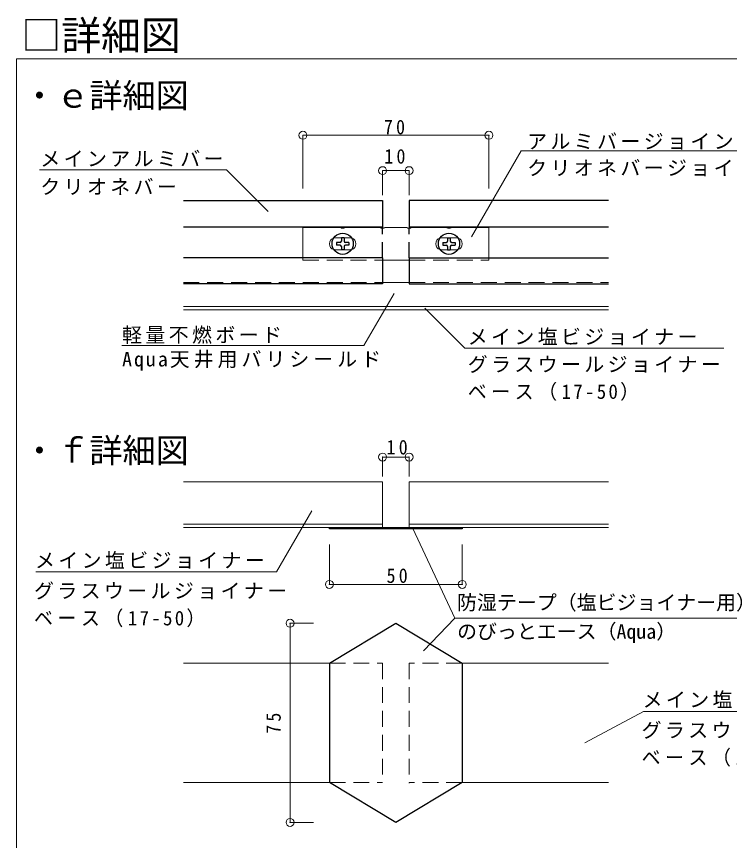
# Model space of a CAD drawing. Units: millimetres on the paper, with parts at other scales. Extents: x -195 to 195, y -135 to 132.
# Drawn here: x -83.2 to -29.5, y -88.1 to -26.1 of the extents above; entities that cross this region are included whole.
import ezdxf
from ezdxf.enums import TextEntityAlignment as Align

# ---------------------------------------------------------------- set-up
doc = ezdxf.new("R2010")
doc.units = ezdxf.units.MM
doc.header["$PDMODE"] = 32
doc.header["$PDSIZE"] = 0.6
doc.linetypes.add('DASHED1', pattern=[1.8, 1.2, -0.6])
for name, color, linetype, lineweight in [('3-2_野縁受け', 3, 'Continuous', 18), ('3-3_野縁', 2, 'Continuous', 25), ('3-5_寸法', 4, 'Continuous', 9), ('3-6_文字', 7, 'Continuous', 18), ('3-B_補強金具・金具・その他', 3, 'Continuous', 18), ('3-C_ビス・アンカーボルト・強調図形', 2, 'Continuous', 25), ('3-D_パネル', 4, 'Continuous', 9), ('F-3_野縁', 3, 'Continuous', 18)]:
    doc.layers.add(name, color=color, linetype=linetype, lineweight=lineweight)
doc.layers.add('F-6_文字', color=7, linetype='Continuous')
doc.styles.add('ＭＳ ゴシック', font='')
doc.styles.get('ＭＳ ゴシック').set_extended_font_data('MS Gothic')

msp = doc.modelspace()

# ---------------------------------------------------------------- linework, layer by layer
at = {"layer": '3-2_野縁受け'}
for p, q in [((-70.617, -47.909), (-38.617, -47.909)), ((-70.617, -48.149), (-38.617, -48.149)), ((-70.617, -61.108), (-55.617, -61.108)), ((-55.617, -61.108), (-55.617, -64.548)), ((-53.617, -61.108), (-53.617, -64.548)), ((-53.617, -61.108), (-38.617, -61.108)), ((-70.617, -64.308), (-55.617, -64.308)), ((-70.617, -64.548), (-55.617, -64.548)), ((-53.617, -64.308), (-38.617, -64.308)), ((-53.617, -64.548), (-38.617, -64.548)), ((-70.617, -74.771), (-59.617, -74.771)), ((-49.617, -74.771), (-38.617, -74.771)), ((-70.617, -83.771), (-59.617, -83.771)), ((-49.617, -83.771), (-38.617, -83.771))]:
    msp.add_line(p, q, dxfattribs=at)
at = {"layer": '3-2_野縁受け', "linetype": 'DASHED1'}
for p, q in [((-59.617, -74.771), (-55.617, -74.771)), ((-55.617, -74.771), (-55.617, -83.771)), ((-49.617, -74.771), (-53.617, -74.771)), ((-53.617, -74.771), (-53.617, -83.805)), ((-59.617, -83.771), (-55.617, -83.771)), ((-49.617, -83.771), (-53.617, -83.771))]:
    msp.add_line(p, q, dxfattribs=at)
at = {"layer": '3-3_野縁'}
for p, q in [((-70.617, -39.909), (-55.617, -39.909)), ((-55.617, -39.909), (-55.617, -42.009)), ((-53.617, -39.909), (-53.617, -42.009)), ((-38.617, -39.909), (-53.617, -39.909)), ((-70.617, -41.909), (-55.617, -41.909)), ((-53.617, -41.909), (-38.617, -41.909)), ((-55.617, -44.249), (-70.617, -44.249)), ((-55.617, -44.249), (-55.617, -46.209)), ((-53.617, -44.249), (-53.617, -46.209)), ((-53.617, -44.249), (-38.617, -44.249)), ((-55.617, -46.209), (-70.617, -46.209)), ((-53.617, -46.209), (-38.617, -46.209))]:
    msp.add_line(p, q, dxfattribs=at)
at = {"layer": '3-3_野縁', "linetype": 'DASHED1'}
for p, q in [((-55.617, -44.249), (-55.617, -42.009)), ((-53.617, -44.249), (-53.617, -42.009))]:
    msp.add_line(p, q, dxfattribs=at)
at = {"layer": '3-5_寸法'}
for p, q in [((-61.614, -35.001), (-61.614, -39.005)), ((-55.617, -37.671), (-53.617, -37.671)), ((-55.617, -37.671), (-55.617, -39.509)), ((-53.617, -37.671), (-53.617, -39.509)), ((-56.465, -41.949), (-57.465, -41.949)), ((-56.465, -41.949), (-57.465, -41.949)), ((-55.617, -59.25), (-53.617, -59.25)), ((-55.617, -59.25), (-55.617, -60.704)), ((-53.617, -59.25), (-53.617, -60.704)), ((-59.617, -68.842), (-59.617, -65.846)), ((-49.617, -68.842), (-49.617, -65.846)), ((-59.617, -68.842), (-49.617, -68.842)), ((-62.584, -71.771), (-60.825, -71.771)), ((-62.584, -71.771), (-62.584, -86.771)), ((-62.584, -86.771), (-60.825, -86.771))]:
    msp.add_line(p, q, dxfattribs=at)
msp.add_lwpolyline([(-61.614, -35.001), (-47.614, -35.001), (-47.614, -39.005)], dxfattribs=at)
at = {"layer": '3-5_寸法', "color": 3}
for p in [(-61.614, -35.001), (-47.614, -35.001), (-55.617, -37.671), (-53.617, -37.671), (-55.617, -59.25), (-53.617, -59.25), (-59.617, -68.842), (-49.617, -68.842), (-62.584, -71.771), (-62.584, -86.771)]:
    msp.add_point(p, dxfattribs=at)
at = {"layer": '3-6_文字'}
for p, q in [((-63.613, -67.904), (-60.952, -63.296)), ((-50.178, -71.378), (-53.333, -64.622)), ((-81.714, -67.904), (-63.613, -67.904)), ((-50.178, -71.378), (-52.54, -73.849)), ((-50.178, -71.378), (-28.479, -71.378)), ((-35.967, -78.404), (-40.383, -80.773)), ((-35.967, -78.404), (-17.866, -78.404))]:
    msp.add_line(p, q, dxfattribs=at)
for points in [[(-25.588, -36.186), (-45.176, -36.186), (-48.91, -42.653)], [(-81.454, -37.62), (-67.378, -37.62), (-64.24, -40.758)], [(-75.257, -50.853), (-57.015, -50.853), (-54.742, -46.916)], [(-29.926, -51.051), (-49.427, -51.051), (-52.439, -48.039)]]:
    msp.add_lwpolyline(points, dxfattribs=at)
at = {"layer": '3-B_補強金具・金具・その他'}
for p, q in [((-58.817, -41.949), (-61.62, -41.949)), ((-61.62, -44.249), (-61.62, -41.949)), ((-58.56, -42.009), (-58.674, -42.009)), ((-58.417, -41.949), (-55.817, -41.949)), ((-55.56, -42.009), (-55.674, -42.009)), ((-55.417, -41.949), (-53.817, -41.949)), ((-53.56, -42.009), (-53.674, -42.009)), ((-53.417, -41.949), (-50.817, -41.949)), ((-50.56, -42.009), (-50.674, -42.009)), ((-50.417, -41.949), (-47.614, -41.949)), ((-47.614, -44.249), (-47.614, -41.949)), ((-55.617, -44.409), (-53.617, -44.409))]:
    msp.add_line(p, q, dxfattribs=at)
at = {"layer": '3-B_補強金具・金具・その他', "linetype": 'DASHED1'}
for p, q in [((-59.17, -42.729), (-58.07, -42.729)), ((-50.064, -42.729), (-51.164, -42.729)), ((-59.17, -43.629), (-58.07, -43.629)), ((-50.064, -43.629), (-51.164, -43.629)), ((-61.62, -44.409), (-61.62, -44.249)), ((-61.62, -44.409), (-55.617, -44.409)), ((-53.617, -44.409), (-47.614, -44.409)), ((-47.614, -44.249), (-47.614, -44.409))]:
    msp.add_line(p, q, dxfattribs=at)
at = {"layer": '3-B_補強金具・金具・その他'}
for centre, radius, start, end in [((-58.817, -42.049), 0.1, 44.42602, 90), ((-58.674, -41.909), 0.1, 224.42741, 270), ((-58.56, -41.909), 0.1, 270, 315.57259), ((-58.417, -42.049), 0.1, 90, 135.57398), ((-55.817, -42.049), 0.1, 44.42602, 90), ((-55.674, -41.909), 0.1, 224.42741, 270), ((-55.56, -41.909), 0.1, 270, 315.57259), ((-55.417, -42.049), 0.1, 90, 135.57398), ((-53.817, -42.049), 0.1, 44.42602, 90), ((-53.674, -41.909), 0.1, 224.42741, 270), ((-53.56, -41.909), 0.1, 270, 315.57259), ((-53.417, -42.049), 0.1, 90, 135.57398), ((-50.817, -42.049), 0.1, 44.42602, 90), ((-50.674, -41.909), 0.1, 224.42741, 270), ((-50.56, -41.909), 0.1, 270, 315.57259), ((-50.417, -42.049), 0.1, 90, 135.57398), ((-59.17, -43.179), 0.45, 105.49722, 254.2944), ((-58.07, -43.179), 0.45, 286.15718, 74.05225), ((-51.164, -43.179), 0.45, 105.94775, 253.84282), ((-50.064, -43.179), 0.45, 285.7056, 74.50278)]:
    msp.add_arc(centre, radius, start, end, dxfattribs=at)
at = {"layer": '3-B_補強金具・金具・その他', "linetype": 'DASHED1'}
for centre, start, end in [((-59.17, -43.179), 90, 105.82645), ((-58.07, -43.179), 74.17355, 90), ((-51.164, -43.179), 90, 105.82645), ((-50.064, -43.179), 74.17355, 90), ((-59.17, -43.179), 254.17321, 270), ((-58.07, -43.179), 270, 285.82679), ((-51.164, -43.179), 254.17321, 270), ((-50.064, -43.179), 270, 285.82679)]:
    msp.add_arc(centre, 0.45, start, end, dxfattribs=at)
at = {"layer": '3-C_ビス・アンカーボルト・強調図形'}
for p, q in [((-58.719, -42.72), (-58.719, -42.98)), ((-58.519, -42.72), (-58.719, -42.72)), ((-58.519, -42.72), (-58.519, -42.98)), ((-50.715, -42.72), (-50.715, -42.98)), ((-50.715, -42.72), (-50.515, -42.72)), ((-50.515, -42.72), (-50.515, -42.98)), ((-59.079, -43.08), (-59.079, -43.28)), ((-58.819, -43.08), (-59.079, -43.08)), ((-58.819, -43.28), (-59.079, -43.28)), ((-58.719, -43.38), (-58.719, -43.64)), ((-58.519, -43.38), (-58.519, -43.64)), ((-58.159, -43.08), (-58.419, -43.08)), ((-58.159, -43.28), (-58.419, -43.28)), ((-58.159, -43.08), (-58.159, -43.28)), ((-51.075, -43.08), (-51.075, -43.28)), ((-51.075, -43.08), (-50.815, -43.08)), ((-51.075, -43.28), (-50.815, -43.28)), ((-50.715, -43.38), (-50.715, -43.64)), ((-50.515, -43.38), (-50.515, -43.64)), ((-50.415, -43.08), (-50.155, -43.08)), ((-50.415, -43.28), (-50.155, -43.28)), ((-50.155, -43.08), (-50.155, -43.28)), ((-58.519, -43.64), (-58.719, -43.64)), ((-50.715, -43.64), (-50.515, -43.64)), ((-59.557, -64.648), (-59.457, -64.548)), ((-59.274, -64.648), (-59.174, -64.548)), ((-58.991, -64.648), (-58.891, -64.548)), ((-58.708, -64.648), (-58.608, -64.548)), ((-58.425, -64.648), (-58.325, -64.548)), ((-58.143, -64.648), (-58.043, -64.548)), ((-57.86, -64.648), (-57.76, -64.548)), ((-57.577, -64.648), (-57.477, -64.548)), ((-57.294, -64.648), (-57.194, -64.548)), ((-57.011, -64.648), (-56.911, -64.548)), ((-56.728, -64.648), (-56.628, -64.548)), ((-56.445, -64.648), (-56.345, -64.548)), ((-56.163, -64.648), (-56.063, -64.548)), ((-55.88, -64.648), (-55.78, -64.548)), ((-55.597, -64.648), (-55.497, -64.548)), ((-55.314, -64.648), (-55.214, -64.548)), ((-55.031, -64.648), (-54.931, -64.548)), ((-54.748, -64.648), (-54.648, -64.548)), ((-54.466, -64.648), (-54.366, -64.548)), ((-54.183, -64.648), (-54.083, -64.548)), ((-53.9, -64.648), (-53.8, -64.548)), ((-53.617, -64.648), (-53.517, -64.548)), ((-53.334, -64.648), (-53.234, -64.548)), ((-53.051, -64.648), (-52.951, -64.548)), ((-52.769, -64.648), (-52.669, -64.548)), ((-52.486, -64.648), (-52.386, -64.548)), ((-52.203, -64.648), (-52.103, -64.548)), ((-51.92, -64.648), (-51.82, -64.548)), ((-51.637, -64.648), (-51.537, -64.548)), ((-51.354, -64.648), (-51.254, -64.548)), ((-51.071, -64.648), (-50.971, -64.548)), ((-50.789, -64.648), (-50.689, -64.548)), ((-50.506, -64.648), (-50.406, -64.548)), ((-50.223, -64.648), (-50.123, -64.548)), ((-49.94, -64.648), (-49.84, -64.548)), ((-49.657, -64.648), (-49.617, -64.608)), ((-59.617, -74.771), (-59.617, -83.771)), ((-49.617, -74.771), (-49.617, -83.771)), ((-54.617, -86.771), (-59.617, -83.771)), ((-49.617, -83.771), (-54.617, -86.771))]:
    msp.add_line(p, q, dxfattribs=at)
msp.add_lwpolyline([(-59.617, -64.548), (-49.617, -64.548), (-49.617, -64.648), (-59.617, -64.648)], close=True, dxfattribs=at)
msp.add_lwpolyline([(-59.617, -74.771), (-54.617, -71.771), (-49.617, -74.771)], dxfattribs=at)
for centre in [(-58.619, -43.18), (-50.615, -43.18)]:
    msp.add_circle(centre, 0.8, dxfattribs=at)
for centre, start, end in [((-58.819, -42.98), 270, 0), ((-58.819, -43.38), 0, 90), ((-58.419, -42.98), 180, 270), ((-58.419, -43.38), 90, 180), ((-50.815, -42.98), 270, 0), ((-50.815, -43.38), 0, 90), ((-50.415, -42.98), 180, 270), ((-50.415, -43.38), 90, 180)]:
    msp.add_arc(centre, 0.1, start, end, dxfattribs=at)
at = {"layer": '3-D_パネル', "linetype": 'DASHED1'}
for p, q in [((-70.617, -46.109), (-55.617, -46.109)), ((-53.617, -46.109), (-38.617, -46.109))]:
    msp.add_line(p, q, dxfattribs=at)
at = {"layer": '3-D_パネル'}
for p, q in [((-55.617, -46.109), (-53.617, -46.109)), ((-70.617, -47.909), (-38.617, -47.909))]:
    msp.add_line(p, q, dxfattribs=at)
at = {"layer": 'F-3_野縁'}
msp.add_line((-83.181, -29.241), (-2, -29.241), dxfattribs=at)
msp.add_lwpolyline([(-83.181, -29.241), (-83.181, -112.5), (-2, -112.5)], dxfattribs=at)

# ---------------------------------------------------------------- texts
at = {"layer": '3-5_寸法', "char_height": 1.1, "attachment_point": 7, "style": 'ＭＳ ゴシック'}
for s, insert in [('\\T1.36;\\W0.9;70', (-55.516, -34.951)), ('\\T1.36;\\W0.9;10', (-55.486, -37.158)), ('\\T1.36;\\W0.9;10', (-55.316, -59.07)), ('\\T1.36;\\W0.9;50', (-55.316, -68.744))]:
    msp.add_mtext(s, dxfattribs=dict(at, insert=insert))
at = {"layer": '3-5_寸法', "insert": (-63.267, -80.094), "char_height": 1.1, "attachment_point": 7, "rotation": 90, "style": 'ＭＳ ゴシック'}
msp.add_mtext('\\T1.36;\\W0.9;75', dxfattribs=at)
at = {"layer": '3-6_文字', "style": 'ＭＳ ゴシック'}
for s, height, p in [('・ｅ詳細図', 1.833, (-82.702, -33.478)), ('・ｆ詳細図', 1.833, (-82.702, -60.219)), ('防湿テープ（塩ビジョイナー用）', 1.1, (-50.006, -71.08)), ('のびっとエース（Aqua）', 1.1, (-50.006, -73.267))]:
    msp.add_text(s, height=height, dxfattribs=at).set_placement(p, align=Align.BOTTOM_LEFT)
at = {"layer": '3-6_文字', "char_height": 1.1, "attachment_point": 7, "style": 'ＭＳ ゴシック'}
for s, insert in [('\\T1.17;アルミバージョイント', (-44.73, -36.097)), ('\\T1.17;メインアルミバー', (-81.386, -37.378)), ('\\T1.17;クリオネバージョイント', (-44.73, -38.1)), ('\\T1.17;クリオネバー', (-81.386, -39.501)), ('\\T1.17;軽量不燃ボード', (-75.23, -50.72)), ('\\T1.17;メイン塩ビジョイナー', (-49.205, -50.821)), ('\\T1.2;Aqua天井用バリシールド', (-75.23, -52.736)), ('\\T1.17;グラスウールジョイナー', (-49.205, -52.915)), ('\\T1.24;\\W0.95;ベース（17-50）', (-49.205, -55.009)), ('\\T1.17;メイン塩ビジョイナー', (-81.787, -67.662)), ('\\T1.17;グラスウールジョイナー', (-81.861, -69.977)), ('\\T1.24;\\W0.95;ベース（17-50）', (-81.861, -72.07)), ('\\T1.17;メイン塩ビジョイナー', (-36.04, -78.162)), ('\\T1.17;グラスウールジョイナー', (-36.114, -80.476)), ('\\T1.24;\\W0.95;ベース（17-50）', (-36.114, -82.57))]:
    msp.add_mtext(s, dxfattribs=dict(at, insert=insert))
at = {"layer": 'F-6_文字', "style": 'ＭＳ ゴシック'}
msp.add_text('□詳細図', height=2.199, dxfattribs=at).set_placement((-82.815, -29.241), align=Align.BOTTOM_LEFT)

doc.saveas('drawing.dxf')
